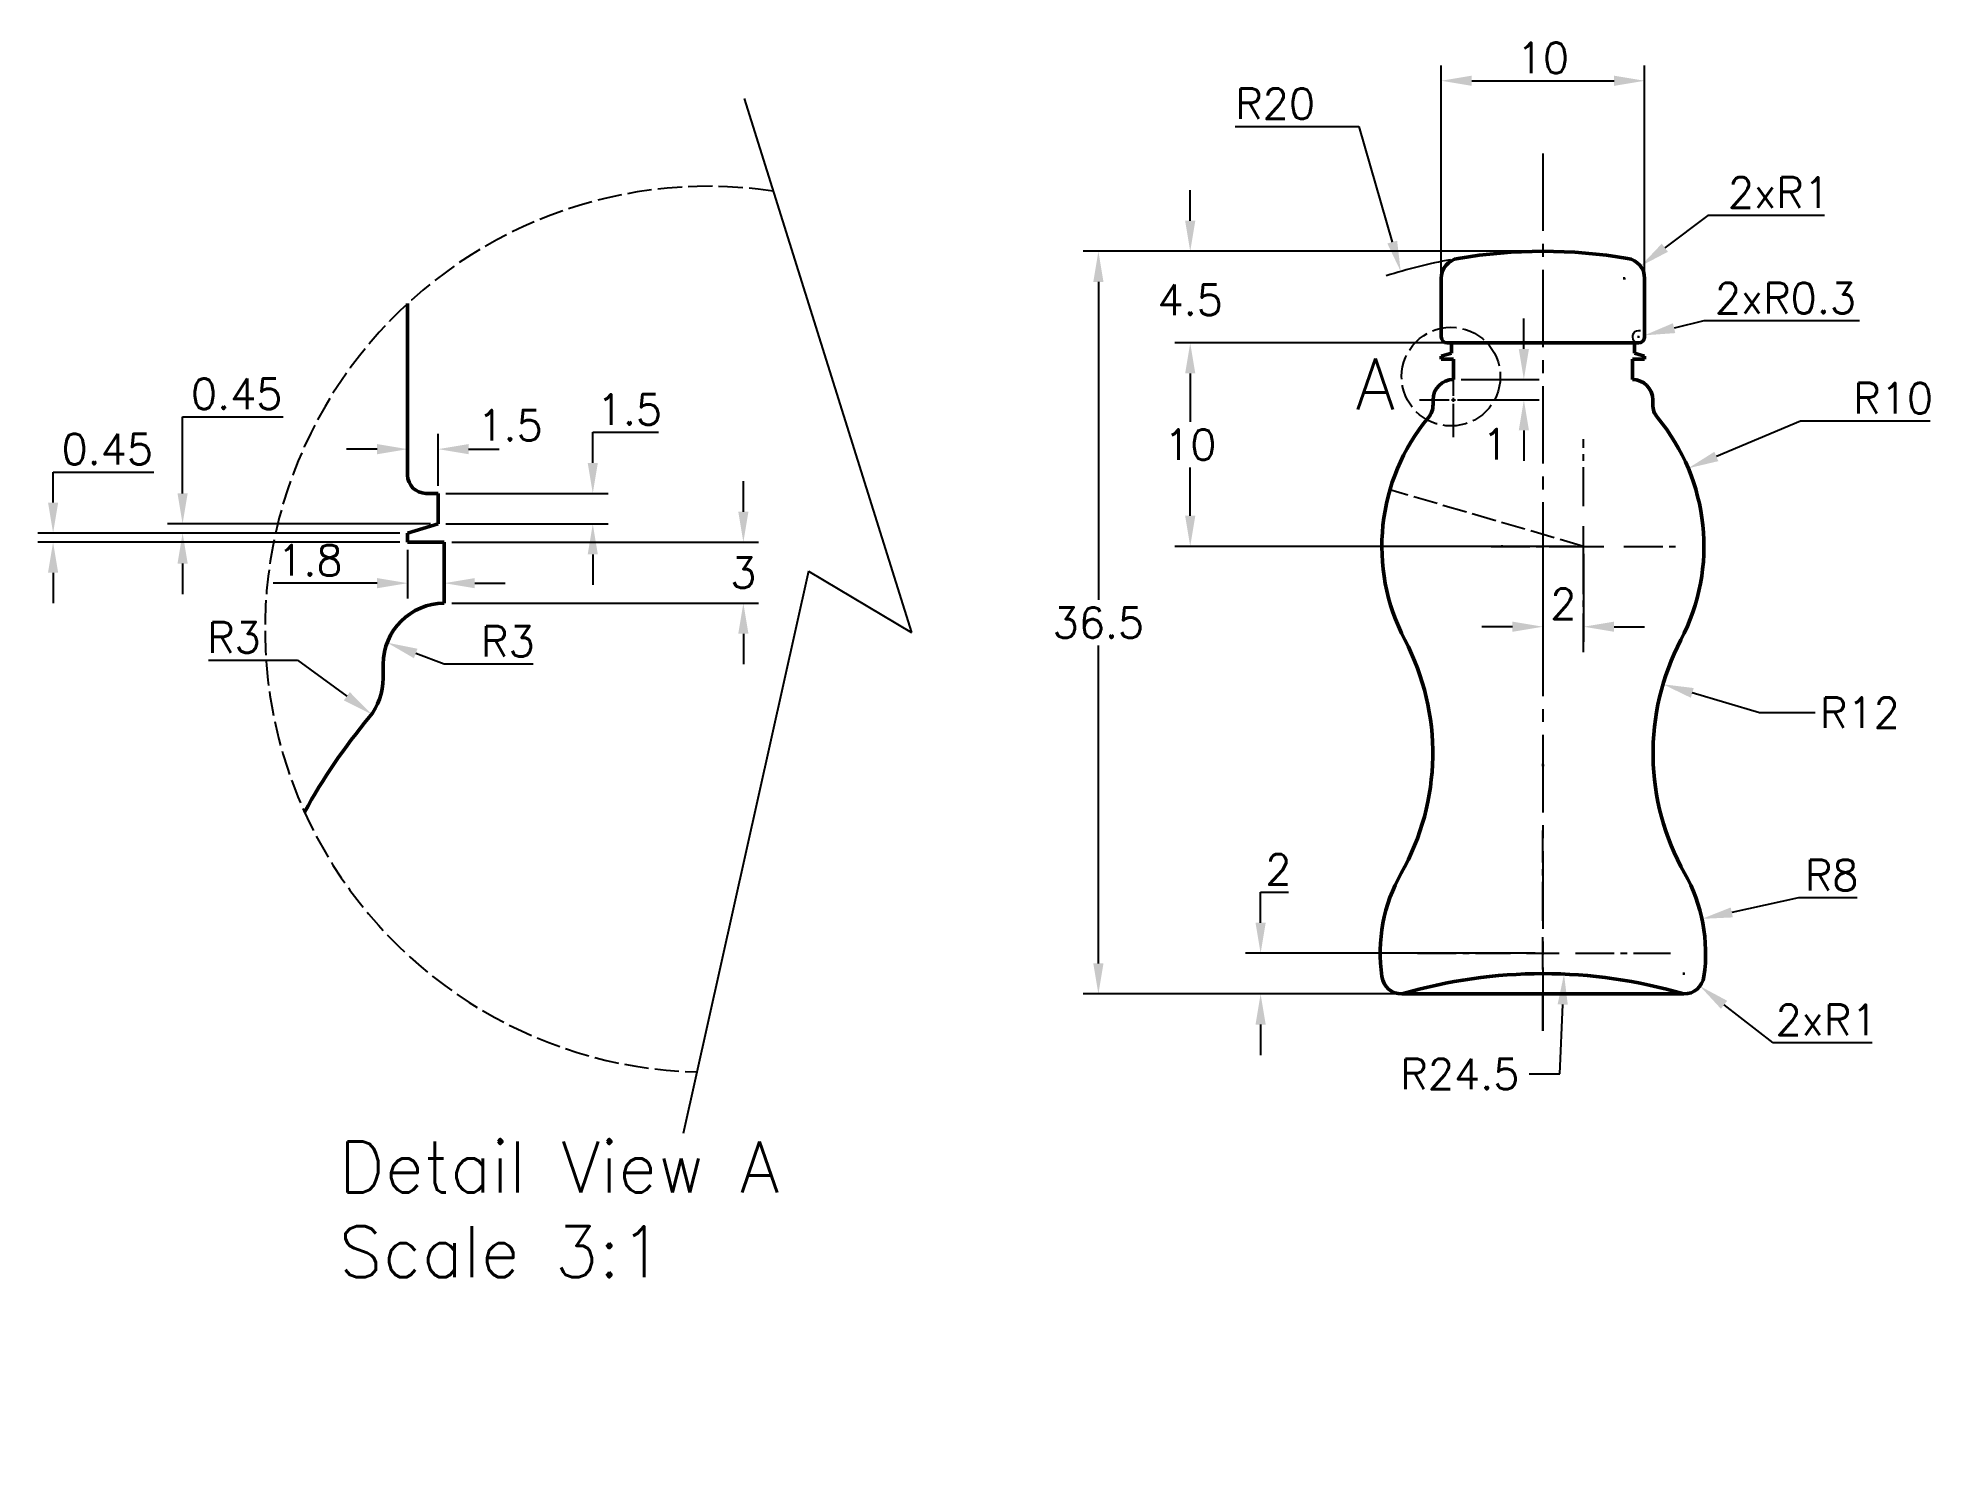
# Model space of a CAD drawing. Header units: millimetres. Extents: x 120.1 to 213.1, y 141.3 to 211.7.
import ezdxf

# ---------------------------------------------------------------- set-up
doc = ezdxf.new("R2010")
doc.units = ezdxf.units.MM
doc.linetypes.add('ACAD_ISO02W100', pattern=[15, 12, -3])
doc.linetypes.add('CENTER2', pattern=[28.575, 19.05, -3.175, 3.175, -3.175])
doc.layers.add('Dim', color=252, linetype='Continuous', transparency=0.4)
doc.layers.add('new', color=252, linetype='ACAD_ISO02W100', transparency=0.6)
doc.styles.get("Standard").update_dxf_attribs({"font": 'simplex.shx'})
doc.dimstyles.new('ISO-25', dxfattribs={"dimscale": 0.6, "dimtxt": 2.5, "dimasz": 2.5, "dimexe": 1.25, "dimexo": 0.625, "dimtad": 1, "dimtih": 1, "dimtoh": 1, "dimdsep": 46, "dimtxsty": 'Standard', "dimcen": 0.09, "dimadec": 0, "dimazin": 0, "dimtfac": 1, "dimtofl": 0, "dimtmove": 0, "dimatfit": 3, "dimfxl": 1, "dimarcsym": 0})

# ---------------------------------------------------------------- blocks, each defined once
blk = doc.blocks.new('*D1')
at = {"layer": 'Defpoints', "color": 0, "transparency": 16777216}
for p in [(194.058, 201.256), (172.207, 164.756), (194.058, 164.756)]:
    blk.add_point(p, dxfattribs=at)
at = {"layer": 'Dim', "color": 0, "lineweight": -2, "transparency": 16777216}
for p, q in [((193.683, 201.256), (171.457, 201.256)), ((172.207, 199.756), (172.207, 184.131)), ((172.207, 166.256), (172.207, 181.881)), ((193.683, 164.756), (171.457, 164.756))]:
    blk.add_line(p, q, dxfattribs=at)
at = {"layer": 'Dim', "color": 0, "transparency": 16777216}
for points in [[(171.957, 199.756), (172.457, 199.756), (172.207, 201.256)], [(171.957, 166.256), (172.457, 166.256), (172.207, 164.756)]]:
    blk.add_solid(points, dxfattribs=at)
at = {"layer": 'Dim', "color": 0, "transparency": 16777216, "insert": (172.207, 183.006), "char_height": 1.5, "attachment_point": 5}
blk.add_mtext('36.5', dxfattribs=at)
blk = doc.blocks.new('*D2')
at = {"layer": 'Defpoints', "color": 0, "transparency": 16777216}
for p in [(194.058, 201.256), (176.721, 196.756), (194.058, 196.756)]:
    blk.add_point(p, dxfattribs=at)
at = {"layer": 'Dim', "color": 0, "lineweight": -2, "transparency": 16777216}
for p, q in [((176.721, 202.756), (176.721, 204.256)), ((193.683, 201.256), (175.971, 201.256)), ((193.683, 196.756), (175.971, 196.756)), ((176.721, 195.256), (176.721, 193.756))]:
    blk.add_line(p, q, dxfattribs=at)
at = {"layer": 'Dim', "color": 0, "transparency": 16777216}
for points in [[(176.471, 202.756), (176.971, 202.756), (176.721, 201.256)], [(176.471, 195.256), (176.971, 195.256), (176.721, 196.756)]]:
    blk.add_solid(points, dxfattribs=at)
at = {"layer": 'Dim', "color": 0, "transparency": 16777216, "insert": (176.721, 198.874), "char_height": 1.5, "attachment_point": 5}
blk.add_mtext('4.5', dxfattribs=at)
blk = doc.blocks.new('*D4')
at = {"layer": 'Defpoints', "color": 0, "transparency": 16777216}
for p in [(201.877, 168.448), (194.058, 166.756)]:
    blk.add_point(p, dxfattribs=at)
at = {"layer": 'Dim', "color": 0, "lineweight": -2, "transparency": 16777216}
for p, q in [((206.627, 169.475), (203.343, 168.765)), ((209.502, 169.475), (206.627, 169.475)), ((194.004, 166.756), (194.112, 166.756)), ((194.058, 166.702), (194.058, 166.81))]:
    blk.add_line(p, q, dxfattribs=at)
at = {"layer": 'Dim', "color": 0, "transparency": 16777216}
blk.add_solid([(203.29, 169.009), (203.396, 168.52), (201.877, 168.448)], dxfattribs=at)
at = {"layer": 'Dim', "color": 0, "transparency": 16777216, "insert": (208.252, 170.6), "char_height": 1.5, "attachment_point": 5}
blk.add_mtext('R8', dxfattribs=at)
blk = doc.blocks.new('*D5')
at = {"layer": 'Defpoints', "color": 0, "transparency": 16777216}
for p in [(176.721, 196.756), (194.058, 196.756), (196.058, 186.756)]:
    blk.add_point(p, dxfattribs=at)
at = {"layer": 'Dim', "color": 0, "lineweight": -2, "transparency": 16777216}
for p, q in [((193.683, 196.756), (175.971, 196.756)), ((176.721, 195.256), (176.721, 192.881)), ((176.721, 188.256), (176.721, 190.631)), ((195.683, 186.756), (175.971, 186.756))]:
    blk.add_line(p, q, dxfattribs=at)
at = {"layer": 'Dim', "color": 0, "transparency": 16777216}
for points in [[(176.471, 195.256), (176.971, 195.256), (176.721, 196.756)], [(176.471, 188.256), (176.971, 188.256), (176.721, 186.756)]]:
    blk.add_solid(points, dxfattribs=at)
at = {"layer": 'Dim', "color": 0, "transparency": 16777216, "insert": (176.721, 191.756), "char_height": 1.5, "attachment_point": 5}
blk.add_mtext('10', dxfattribs=at)
blk = doc.blocks.new('*D6')
at = {"layer": 'Defpoints', "color": 0, "transparency": 16777216}
for p in [(180.181, 166.756), (194.058, 166.756), (194.058, 164.756)]:
    blk.add_point(p, dxfattribs=at)
at = {"layer": 'Dim', "color": 0, "lineweight": -2, "transparency": 16777216}
for p, q in [((180.181, 168.256), (180.181, 169.756)), ((180.181, 169.756), (181.556, 169.756)), ((193.683, 166.756), (179.431, 166.756)), ((193.683, 164.756), (179.431, 164.756)), ((180.181, 163.256), (180.181, 161.756))]:
    blk.add_line(p, q, dxfattribs=at)
at = {"layer": 'Dim', "color": 0, "transparency": 16777216}
for points in [[(179.931, 168.256), (180.431, 168.256), (180.181, 166.756)], [(179.931, 163.256), (180.431, 163.256), (180.181, 164.756)]]:
    blk.add_solid(points, dxfattribs=at)
at = {"layer": 'Dim', "color": 0, "transparency": 16777216, "insert": (181.056, 170.881), "char_height": 1.5, "attachment_point": 5}
blk.add_mtext('2', dxfattribs=at)
blk = doc.blocks.new('*D7')
at = {"layer": 'Defpoints', "color": 0, "transparency": 16777216}
for p in [(194.058, 186.756), (196.058, 186.756), (194.058, 182.806)]:
    blk.add_point(p, dxfattribs=at)
at = {"layer": 'Dim', "color": 0, "lineweight": -2, "transparency": 16777216}
for p, q in [((194.058, 186.381), (194.058, 182.056)), ((196.058, 186.381), (196.058, 182.056)), ((192.558, 182.806), (191.058, 182.806)), ((197.558, 182.806), (199.058, 182.806))]:
    blk.add_line(p, q, dxfattribs=at)
at = {"layer": 'Dim', "color": 0, "transparency": 16777216}
for points in [[(192.558, 183.056), (192.558, 182.556), (194.058, 182.806)], [(197.558, 183.056), (197.558, 182.556), (196.058, 182.806)]]:
    blk.add_solid(points, dxfattribs=at)
at = {"layer": 'Dim', "color": 0, "transparency": 16777216, "insert": (195.058, 183.931), "char_height": 1.5, "attachment_point": 5}
blk.add_mtext('2', dxfattribs=at)
blk = doc.blocks.new('*D8')
at = {"layer": 'Defpoints', "color": 0, "transparency": 16777216}
for p in [(201.201, 190.593), (192.058, 186.756)]:
    blk.add_point(p, dxfattribs=at)
at = {"layer": 'Dim', "color": 0, "lineweight": -2, "transparency": 16777216}
for p, q in [((206.726, 192.912), (202.584, 191.174)), ((213.095, 192.912), (206.726, 192.912)), ((192.004, 186.756), (192.112, 186.756)), ((192.058, 186.702), (192.058, 186.81))]:
    blk.add_line(p, q, dxfattribs=at)
at = {"layer": 'Dim', "color": 0, "transparency": 16777216}
blk.add_solid([(202.488, 191.404), (202.681, 190.943), (201.201, 190.593)], dxfattribs=at)
at = {"layer": 'Dim', "color": 0, "transparency": 16777216, "insert": (211.273, 194.037), "char_height": 1.5, "attachment_point": 5}
blk.add_mtext('R10', dxfattribs=at)
blk = doc.blocks.new('*D9')
at = {"layer": 'Defpoints', "color": 0, "transparency": 16777216}
for p in [(199.961, 179.977), (211.473, 176.59)]:
    blk.add_point(p, dxfattribs=at)
at = {"layer": 'Dim', "color": 0, "lineweight": -2, "transparency": 16777216}
for p, q in [((204.711, 178.58), (201.4, 179.554)), ((207.443, 178.58), (204.711, 178.58))]:
    blk.add_line(p, q, dxfattribs=at)
at = {"layer": 'Dim', "color": 0, "transparency": 16777216}
blk.add_solid([(201.471, 179.793), (201.33, 179.314), (199.961, 179.977)], dxfattribs=at)
at = {"layer": 'Dim', "color": 0, "transparency": 16777216, "insert": (209.639, 178.58), "char_height": 1.5, "attachment_point": 5}
blk.add_mtext('R12', dxfattribs=at)
blk = doc.blocks.new('*D10')
at = {"layer": 'Defpoints', "color": 0, "transparency": 16777216}
for p in [(198.856, 200.527), (198.058, 199.924)]:
    blk.add_point(p, dxfattribs=at)
at = {"layer": 'Dim', "color": 0, "lineweight": -2, "transparency": 16777216}
for p, q in [((202.159, 203.024), (200.052, 201.432)), ((207.909, 203.024), (202.159, 203.024)), ((198.004, 199.924), (198.112, 199.924)), ((198.058, 199.87), (198.058, 199.978))]:
    blk.add_line(p, q, dxfattribs=at)
at = {"layer": 'Dim', "color": 0, "transparency": 16777216}
blk.add_solid([(199.901, 201.631), (200.203, 201.232), (198.856, 200.527)], dxfattribs=at)
at = {"layer": 'Dim', "color": 0, "transparency": 16777216, "insert": (205.659, 204.149), "char_height": 1.5, "attachment_point": 5}
blk.add_mtext('2xR1', dxfattribs=at)
blk = doc.blocks.new('*D11')
at = {"layer": 'Defpoints', "color": 0, "transparency": 16777216}
for p in [(198.758, 197.056), (199.05, 197.127)]:
    blk.add_point(p, dxfattribs=at)
at = {"layer": 'Dim', "color": 0, "lineweight": -2, "transparency": 16777216}
for p, q in [((201.965, 197.832), (200.508, 197.48)), ((209.626, 197.832), (201.965, 197.832)), ((198.704, 197.056), (198.812, 197.056)), ((198.758, 197.002), (198.758, 197.11))]:
    blk.add_line(p, q, dxfattribs=at)
blk.add_arc((198.758, 197.056), 0.3, 71.61972, 13.60552, dxfattribs=at)
at = {"layer": 'Dim', "color": 0, "transparency": 16777216}
blk.add_solid([(200.449, 197.723), (200.566, 197.237), (199.05, 197.127)], dxfattribs=at)
at = {"layer": 'Dim', "color": 0, "transparency": 16777216, "insert": (205.983, 198.957), "char_height": 1.5, "attachment_point": 5}
blk.add_mtext('2xR0.3', dxfattribs=at)
blk = doc.blocks.new('*D12')
at = {"layer": 'Defpoints', "color": 0, "transparency": 16777216}
for p in [(200.986, 165.756), (201.777, 165.144)]:
    blk.add_point(p, dxfattribs=at)
at = {"layer": 'Dim', "color": 0, "lineweight": -2, "transparency": 16777216}
for p, q in [((200.932, 165.756), (201.04, 165.756)), ((200.986, 165.702), (200.986, 165.81)), ((205.373, 162.362), (202.963, 164.226)), ((210.248, 162.362), (205.373, 162.362))]:
    blk.add_line(p, q, dxfattribs=at)
at = {"layer": 'Dim', "color": 0, "transparency": 16777216}
blk.add_solid([(203.116, 164.424), (202.81, 164.028), (201.777, 165.144)], dxfattribs=at)
at = {"layer": 'Dim', "color": 0, "transparency": 16777216, "insert": (207.998, 163.487), "char_height": 1.5, "attachment_point": 5}
blk.add_mtext('2xR1', dxfattribs=at)
blk = doc.blocks.new('*U13')
at = {"color": 0, "linetype": 'CENTER2', "ltscale": 0.1, "transparency": 16777216}
for p, q in [((0, 1.983), (0, 5.265)), ((-4.547, 0), (-0.992, 0)), ((1.983, 0), (4.647, 0)), ((0, -5.2), (0, -0.992))]:
    blk.add_line(p, q, dxfattribs=at)
at = {"color": 0, "linetype": 'Continuous', "ltscale": 0.1, "transparency": 16777216}
for p, q in [((0, -0.992), (0, 0.992)), ((-0.992, 0), (0.992, 0))]:
    blk.add_line(p, q, dxfattribs=at)
blk = doc.blocks.new('*U14')
at = {"layer": 'new', "color": 0, "linetype": 'CENTER2', "ltscale": 0.1, "transparency": 16777216}
for p, q in [((0, 1.6), (0, 6.028)), ((-6.163, 0), (-1.6, 0)), ((1.6, 0), (6.269, 0)), ((0, -3.817), (0, -1.6))]:
    blk.add_line(p, q, dxfattribs=at)
at = {"layer": 'new', "color": 0, "linetype": 'Continuous', "ltscale": 0.1, "transparency": 16777216}
for p, q in [((-0.8, 0), (0.8, 0)), ((0, -0.8), (0, 0.8))]:
    blk.add_line(p, q, dxfattribs=at)
blk = doc.blocks.new('*D15')
at = {"layer": 'Defpoints', "color": 0, "transparency": 16777216}
for p in [(199.058, 209.638), (189.058, 198.49), (199.058, 198.49)]:
    blk.add_point(p, dxfattribs=at)
at = {"layer": 'Dim', "color": 0, "lineweight": -2, "transparency": 16777216}
for p, q in [((189.058, 198.865), (189.058, 210.388)), ((199.058, 198.865), (199.058, 210.388)), ((190.558, 209.638), (197.558, 209.638))]:
    blk.add_line(p, q, dxfattribs=at)
at = {"layer": 'Dim', "color": 0, "transparency": 16777216}
for points in [[(190.558, 209.888), (190.558, 209.388), (189.058, 209.638)], [(197.558, 209.888), (197.558, 209.388), (199.058, 209.638)]]:
    blk.add_solid(points, dxfattribs=at)
at = {"layer": 'Dim', "color": 0, "transparency": 16777216, "insert": (194.058, 210.763), "char_height": 1.5, "attachment_point": 5}
blk.add_mtext('10', dxfattribs=at)
blk = doc.blocks.new('*D16')
at = {"layer": 'Defpoints', "color": 0, "transparency": 16777216}
for p in [(140.049, 186.96), (154.753, 186.96), (140.049, 183.96)]:
    blk.add_point(p, dxfattribs=at)
at = {"layer": 'Dim', "color": 0, "lineweight": -2, "transparency": 16777216}
for p, q in [((154.753, 188.46), (154.753, 189.96)), ((140.424, 186.96), (155.503, 186.96)), ((140.424, 183.96), (155.503, 183.96)), ((154.753, 182.46), (154.753, 180.96))]:
    blk.add_line(p, q, dxfattribs=at)
at = {"layer": 'Dim', "color": 0, "transparency": 16777216}
for points in [[(154.503, 188.46), (155.003, 188.46), (154.753, 186.96)], [(154.503, 182.46), (155.003, 182.46), (154.753, 183.96)]]:
    blk.add_solid(points, dxfattribs=at)
at = {"layer": 'Dim', "color": 0, "transparency": 16777216, "insert": (154.753, 185.46), "char_height": 1.5, "attachment_point": 5}
blk.add_mtext('3', dxfattribs=at)
blk = doc.blocks.new('*D17')
at = {"layer": 'Defpoints', "color": 0, "transparency": 16777216}
for p in [(120.821, 187.41), (138.249, 187.41), (138.249, 186.96)]:
    blk.add_point(p, dxfattribs=at)
at = {"layer": 'Dim', "color": 0, "lineweight": -2, "transparency": 16777216}
for p, q in [((120.821, 188.91), (120.821, 190.41)), ((120.821, 190.41), (125.768, 190.41)), ((137.874, 187.41), (120.071, 187.41)), ((137.874, 186.96), (120.071, 186.96)), ((120.821, 185.46), (120.821, 183.96))]:
    blk.add_line(p, q, dxfattribs=at)
at = {"layer": 'Dim', "color": 0, "transparency": 16777216}
for points in [[(120.571, 188.91), (121.071, 188.91), (120.821, 187.41)], [(120.571, 185.46), (121.071, 185.46), (120.821, 186.96)]]:
    blk.add_solid(points, dxfattribs=at)
at = {"layer": 'Dim', "color": 0, "transparency": 16777216, "insert": (123.482, 191.535), "char_height": 1.5, "attachment_point": 5}
blk.add_mtext('0.45', dxfattribs=at)
blk = doc.blocks.new('*D18')
at = {"layer": 'Defpoints', "color": 0, "transparency": 16777216}
for p in [(139.749, 189.36), (139.749, 187.86), (147.351, 187.86)]:
    blk.add_point(p, dxfattribs=at)
at = {"layer": 'Dim', "color": 0, "lineweight": -2, "transparency": 16777216}
for p, q in [((147.351, 190.86), (147.351, 192.36)), ((147.351, 192.36), (150.583, 192.36)), ((140.124, 189.36), (148.101, 189.36)), ((140.124, 187.86), (148.101, 187.86)), ((147.351, 186.36), (147.351, 184.86))]:
    blk.add_line(p, q, dxfattribs=at)
at = {"layer": 'Dim', "color": 0, "transparency": 16777216}
for points in [[(147.101, 190.86), (147.601, 190.86), (147.351, 189.36)], [(147.101, 186.36), (147.601, 186.36), (147.351, 187.86)]]:
    blk.add_solid(points, dxfattribs=at)
at = {"layer": 'Dim', "color": 0, "transparency": 16777216, "insert": (149.154, 193.485), "char_height": 1.5, "attachment_point": 5}
blk.add_mtext('1.5', dxfattribs=at)
blk = doc.blocks.new('*D19')
at = {"layer": 'Defpoints', "color": 0, "transparency": 16777216}
for p in [(127.187, 187.41), (138.249, 187.41), (139.749, 187.86)]:
    blk.add_point(p, dxfattribs=at)
at = {"layer": 'Dim', "color": 0, "lineweight": -2, "transparency": 16777216}
for p, q in [((127.187, 189.36), (127.187, 193.128)), ((127.187, 193.128), (132.133, 193.128)), ((139.374, 187.86), (126.437, 187.86)), ((137.874, 187.41), (126.437, 187.41)), ((127.187, 185.91), (127.187, 184.41))]:
    blk.add_line(p, q, dxfattribs=at)
at = {"layer": 'Dim', "color": 0, "transparency": 16777216}
for points in [[(126.937, 189.36), (127.437, 189.36), (127.187, 187.86)], [(126.937, 185.91), (127.437, 185.91), (127.187, 187.41)]]:
    blk.add_solid(points, dxfattribs=at)
at = {"layer": 'Dim', "color": 0, "transparency": 16777216, "insert": (129.848, 194.253), "char_height": 1.5, "attachment_point": 5}
blk.add_mtext('0.45', dxfattribs=at)
blk = doc.blocks.new('*D20')
at = {"layer": 'Defpoints', "color": 0, "transparency": 16777216}
for p in [(138.249, 186.96), (140.049, 186.96), (140.049, 184.947)]:
    blk.add_point(p, dxfattribs=at)
at = {"layer": 'Dim', "color": 0, "lineweight": -2, "transparency": 16777216}
for p, q in [((138.249, 186.585), (138.249, 184.197)), ((140.049, 186.585), (140.049, 184.197)), ((136.749, 184.947), (131.642, 184.947)), ((141.549, 184.947), (143.049, 184.947))]:
    blk.add_line(p, q, dxfattribs=at)
at = {"layer": 'Dim', "color": 0, "transparency": 16777216}
for points in [[(136.749, 185.197), (136.749, 184.697), (138.249, 184.947)], [(141.549, 185.197), (141.549, 184.697), (140.049, 184.947)]]:
    blk.add_solid(points, dxfattribs=at)
at = {"layer": 'Dim', "color": 0, "transparency": 16777216, "insert": (133.445, 186.072), "char_height": 1.5, "attachment_point": 5}
blk.add_mtext('1.8', dxfattribs=at)
blk = doc.blocks.new('*D21')
at = {"layer": 'Defpoints', "color": 0, "transparency": 16777216}
for p in [(138.249, 191.533), (138.249, 190.26), (139.749, 189.36)]:
    blk.add_point(p, dxfattribs=at)
at = {"layer": 'Dim', "color": 0, "lineweight": -2, "transparency": 16777216}
for p, q in [((138.249, 190.635), (138.249, 192.283)), ((139.749, 189.735), (139.749, 192.283)), ((136.749, 191.533), (135.249, 191.533)), ((141.249, 191.533), (142.749, 191.533))]:
    blk.add_line(p, q, dxfattribs=at)
at = {"layer": 'Dim', "color": 0, "transparency": 16777216}
for points in [[(136.749, 191.783), (136.749, 191.283), (138.249, 191.533)], [(141.249, 191.783), (141.249, 191.283), (139.749, 191.533)]]:
    blk.add_solid(points, dxfattribs=at)
at = {"layer": 'Dim', "color": 0, "transparency": 16777216, "insert": (143.281, 192.706), "char_height": 1.5, "attachment_point": 5}
blk.add_mtext('1.5', dxfattribs=at)
blk = doc.blocks.new('*D22')
at = {"layer": 'Defpoints', "color": 0, "transparency": 16777216}
for p in [(137.244, 182.023), (140.049, 180.96)]:
    blk.add_point(p, dxfattribs=at)
at = {"layer": 'Dim', "color": 0, "lineweight": -2, "transparency": 16777216}
for p, q in [((140.049, 180.96), (138.646, 181.492)), ((144.424, 180.96), (140.049, 180.96))]:
    blk.add_line(p, q, dxfattribs=at)
at = {"layer": 'Dim', "color": 0, "transparency": 16777216}
blk.add_solid([(138.735, 181.725), (138.558, 181.258), (137.244, 182.023)], dxfattribs=at)
at = {"layer": 'Dim', "color": 0, "transparency": 16777216, "insert": (143.174, 182.085), "char_height": 1.5, "attachment_point": 5}
blk.add_mtext('R3', dxfattribs=at)
blk = doc.blocks.new('*D23')
at = {"layer": 'Defpoints', "color": 0, "transparency": 16777216}
for p in [(134.049, 180.272), (136.474, 178.506)]:
    blk.add_point(p, dxfattribs=at)
at = {"layer": 'Dim', "color": 0, "lineweight": -2, "transparency": 16777216}
for p, q in [((128.461, 181.155), (132.836, 181.155)), ((132.836, 181.155), (135.261, 179.389))]:
    blk.add_line(p, q, dxfattribs=at)
at = {"layer": 'Dim', "color": 0, "transparency": 16777216}
blk.add_solid([(135.409, 179.591), (135.114, 179.187), (136.474, 178.506)], dxfattribs=at)
at = {"layer": 'Dim', "color": 0, "transparency": 16777216, "insert": (129.711, 182.28), "char_height": 1.5, "attachment_point": 5}
blk.add_mtext('R3', dxfattribs=at)
blk = doc.blocks.new('*D24')
at = {"layer": 'Defpoints', "color": 0, "transparency": 16777216}
for p in [(189.658, 194.956), (189.658, 193.956), (193.121, 193.956)]:
    blk.add_point(p, dxfattribs=at)
at = {"layer": 'Dim', "color": 0, "lineweight": -2, "transparency": 16777216}
for p, q in [((193.121, 196.456), (193.121, 197.956)), ((190.033, 194.956), (193.871, 194.956)), ((190.033, 193.956), (193.871, 193.956)), ((193.121, 192.456), (193.121, 190.956))]:
    blk.add_line(p, q, dxfattribs=at)
at = {"layer": 'Dim', "color": 0, "transparency": 16777216}
for points in [[(192.871, 196.456), (193.371, 196.456), (193.121, 194.956)], [(192.871, 192.456), (193.371, 192.456), (193.121, 193.956)]]:
    blk.add_solid(points, dxfattribs=at)
at = {"layer": 'Dim', "color": 0, "transparency": 16777216, "insert": (191.713, 191.769), "char_height": 1.5, "attachment_point": 5}
blk.add_mtext('1', dxfattribs=at)
blk = doc.blocks.new('*U25')
at = {"color": 0, "linetype": 'CENTER2', "ltscale": 0.1, "transparency": 16777216}
for p, q in [((0, 0.2), (0, 1.5)), ((-1.671, 0), (-0.2, 0)), ((0.2, 0), (1.378, 0)), ((0, -1.834), (0, -0.2))]:
    blk.add_line(p, q, dxfattribs=at)
at = {"color": 0, "linetype": 'Continuous', "ltscale": 0.1, "transparency": 16777216}
for p, q in [((-0.1, 0), (0.1, 0)), ((0, -0.1), (0, 0.1))]:
    blk.add_line(p, q, dxfattribs=at)
blk = doc.blocks.new('*D26')
at = {"layer": 'Defpoints', "color": 0, "transparency": 16777216}
for p in [(195.096, 165.734), (194.058, 141.256)]:
    blk.add_point(p, dxfattribs=at)
at = {"layer": 'new', "color": 0, "lineweight": -2, "transparency": 16777216}
for p, q in [((194.888, 160.826), (195.032, 164.236)), ((193.388, 160.826), (194.888, 160.826))]:
    blk.add_line(p, q, dxfattribs=at)
at = {"layer": 'new', "color": 0, "transparency": 16777216}
blk.add_solid([(194.782, 164.246), (195.282, 164.225), (195.096, 165.734)], dxfattribs=at)
at = {"layer": 'new', "color": 0, "transparency": 16777216, "insert": (189.977, 160.826), "char_height": 1.5, "attachment_point": 5}
blk.add_mtext('R24.5', dxfattribs=at)
blk = doc.blocks.new('*D27')
at = {"layer": 'Defpoints', "color": 0, "transparency": 16777216}
for p in [(187.068, 200.269), (194.058, 176.006)]:
    blk.add_point(p, dxfattribs=at)
at = {"layer": 'new', "color": 0, "lineweight": -2, "transparency": 16777216}
for p, q in [((178.927, 207.388), (185.017, 207.388)), ((185.017, 207.388), (186.652, 201.711)), ((194.004, 176.006), (194.112, 176.006)), ((194.058, 175.952), (194.058, 176.06))]:
    blk.add_line(p, q, dxfattribs=at)
blk.add_arc((194.058, 176.006), 25.25, 100.34517, 107.7743, dxfattribs=at)
at = {"layer": 'new', "color": 0, "transparency": 16777216}
blk.add_solid([(186.892, 201.78), (186.412, 201.641), (187.068, 200.269)], dxfattribs=at)
at = {"layer": 'new', "color": 0, "transparency": 16777216, "insert": (180.892, 208.513), "char_height": 1.5, "attachment_point": 5}
blk.add_mtext('R20', dxfattribs=at)

msp = doc.modelspace()

# ---------------------------------------------------------------- linework, layer by layer
at = {"lineweight": 50}
for p, q in [((189.058, 199.924), (189.058, 197.056)), ((199.058, 197.056), (199.058, 199.924)), ((138.249, 198.686), (138.249, 190.26)), ((189.358, 196.756), (198.758, 196.756)), ((189.558, 196.756), (189.558, 196.256)), ((198.558, 196.756), (198.558, 196.256)), ((189.558, 196.256), (189.058, 196.106)), ((189.058, 196.106), (189.058, 195.956)), ((189.058, 195.956), (189.658, 195.956)), ((189.658, 195.956), (189.658, 194.956)), ((199.058, 195.956), (198.458, 195.956)), ((198.458, 195.956), (198.458, 194.956)), ((198.558, 196.256), (199.058, 196.106)), ((199.058, 196.106), (199.058, 195.956)), ((189.658, 194.956), (189.658, 194.956)), ((198.458, 194.956), (198.458, 194.956)), ((188.658, 193.956), (188.658, 193.727)), ((199.458, 193.956), (199.458, 193.727)), ((139.749, 189.36), (139.149, 189.36)), ((139.749, 189.36), (139.749, 187.86)), ((139.749, 187.86), (138.249, 187.41)), ((138.249, 187.41), (138.249, 186.96)), ((138.249, 186.96), (140.049, 186.96)), ((140.049, 186.96), (140.049, 183.96)), ((140.049, 183.96), (140.049, 183.96)), ((137.049, 180.96), (137.049, 180.272)), ((194.058, 164.756), (187.13, 164.756)), ((194.058, 164.756), (200.986, 164.756))]:
    msp.add_line(p, q, dxfattribs=at)
for centre, radius, start, end in [((194.058, 176.006), 25.25, 80.50576, 99.49424), ((190.058, 199.924), 1, 99.49424, 180), ((198.058, 199.924), 1, 0, 80.50576), ((189.358, 197.056), 0.3, 180, 270), ((198.758, 197.056), 0.3, 270, 0), ((189.658, 193.956), 1, 90, 180), ((198.458, 193.956), 1, 0, 90), ((187.658, 193.727), 1, 320.3124, 0), ((200.458, 193.727), 1, 180, 219.6876), ((196.058, 186.756), 9.916, 140.3124, 207.63669), ((192.058, 186.756), 9.916, 332.36331, 39.6876), ((139.149, 190.26), 0.9, 180, 270), ((140.049, 180.96), 3, 90, 180), ((176.643, 176.59), 12, 330.54718, 27.63669), ((211.473, 176.59), 12, 152.36331, 209.45282), ((134.049, 180.272), 3, 320.3124, 0), ((159.249, 159.36), 29.747, 140.3124, 151.19846), ((194.058, 166.756), 8, 150.54718, 188.21321), ((194.058, 166.756), 8, 351.78679, 29.45282), ((187.13, 165.756), 1, 188.21321, 270), ((194.058, 141.256), 24.5, 73.57358, 106.42642), ((200.986, 165.756), 1, 270, 351.78679)]:
    msp.add_arc(centre, radius, start, end, dxfattribs=at)
at = {"layer": 'Dim'}
for p, q in [((154.8, 208.761), (163.021, 182.529)), ((157.962, 185.529), (151.791, 157.896)), ((157.962, 185.529), (163.021, 182.529))]:
    msp.add_line(p, q, dxfattribs=at)
at = {"layer": 'new', "linetype": 'CENTER2', "ltscale": 0.2, "transparency": 33554521}
msp.add_line((194.058, 206.065), (194.058, 162.939), dxfattribs=at)
at = {"layer": 'new', "ltscale": 0.1}
msp.add_line((196.058, 186.756), (186.539, 189.531), dxfattribs=at)
at = {"layer": 'new', "linetype": 'ACAD_ISO02W100', "ltscale": 0.1}
msp.add_circle((189.539, 195.097), 2.426, dxfattribs=at)
msp.add_arc((153.005, 182.684), 21.768, 81.49132, 268.58243, dxfattribs=at)

# ---------------------------------------------------------------- block references
at = {"linetype": 'CENTER2', "ltscale": 0.1, "transparency": 33554521}
for name, p in [('*U25', (189.658, 193.956)), ('*U13', (196.058, 186.756))]:
    msp.add_blockref(name, p, dxfattribs=at)
at = {"layer": 'new', "linetype": 'CENTER2', "ltscale": 0.1, "transparency": 33554521}
msp.add_blockref('*U14', (194.058, 166.756), dxfattribs=at)

# ---------------------------------------------------------------- texts
at = {"layer": 'Dim', "insert": (134.872, 157.506), "char_height": 2.5, "attachment_point": 1}
msp.add_mtext_dynamic_manual_height_columns('Detail View A\\PScale 3:1', width=27.49659, gutter_width=12.5, heights=[0], dxfattribs=at)
at = {"layer": 'new', "insert": (184.859, 195.985), "char_height": 2.5, "attachment_point": 1}
msp.add_mtext_dynamic_manual_height_columns('A', width=2.92031, gutter_width=12.5, heights=[0], dxfattribs=at)

# ---------------------------------------------------------------- dimensions: what is measured, and where the dimension line sits
at = {"layer": 'Dim'}
for base, p1, p2, picture, middle in [((199.058, 209.638), (189.058, 198.49), (199.058, 198.49), '*D15', (194.058, 210.763)), ((194.058, 182.806), (196.058, 186.756), (194.058, 186.756), '*D7', (195.058, 183.931))]:
    dim = msp.add_linear_dim(base=base, p1=p1, p2=p2, dimstyle='ISO-25', dxfattribs=at)
    dim.commit()
    dim.dimension.update_dxf_attribs({"geometry": picture, "text_midpoint": middle})
for center, mpoint, text, picture, middle in [((198.058, 199.924), (198.856, 200.527), '2x<>', '*D10', (205.659, 203.024)), ((192.058, 186.756), (201.201, 190.593), 'R10', '*D8', (211.273, 192.912)), ((200.986, 165.756), (201.777, 165.144), '2x<>', '*D12', (207.998, 162.362))]:
    dim = msp.add_radius_dim(center=center, mpoint=mpoint, text=text, dimstyle='ISO-25', dxfattribs=at)
    dim.commit()
    dim.dimension.update_dxf_attribs({"geometry": picture, "text_midpoint": middle, "dimtype": 164})
for base, p1, p2, picture, middle in [((176.721, 196.756), (194.058, 201.256), (194.058, 196.756), '*D2', (176.721, 198.874)), ((127.187, 187.41), (139.749, 187.86), (138.249, 187.41), '*D19', (129.848, 193.128)), ((147.351, 187.86), (139.749, 189.36), (139.749, 187.86), '*D18', (149.154, 192.36))]:
    dim = msp.add_linear_dim(base=base, p1=p1, p2=p2, angle=90, dimstyle='ISO-25', dxfattribs=at)
    dim.commit()
    dim.dimension.update_dxf_attribs({"geometry": picture, "text_midpoint": middle, "dimtype": 160})
for base, p1, p2, picture, middle in [((172.207, 164.756), (194.058, 201.256), (194.058, 164.756), '*D1', (172.207, 183.006)), ((176.721, 196.756), (196.058, 186.756), (194.058, 196.756), '*D5', (176.721, 191.756)), ((120.821, 187.41), (138.249, 186.96), (138.249, 187.41), '*D17', (123.482, 191.535)), ((154.753, 186.96), (140.049, 183.96), (140.049, 186.96), '*D16', (154.753, 185.46)), ((180.181, 166.756), (194.058, 164.756), (194.058, 166.756), '*D6', (181.056, 170.881))]:
    dim = msp.add_linear_dim(base=base, p1=p1, p2=p2, angle=90, dimstyle='ISO-25', dxfattribs=at)
    dim.commit()
    dim.dimension.update_dxf_attribs({"geometry": picture, "text_midpoint": middle})
dim = msp.add_radius_dim(center=(198.758, 197.056), mpoint=(199.05, 197.127), text='2x<>', dimstyle='ISO-25', dxfattribs=at)
dim.commit()
dim.dimension.update_dxf_attribs({"geometry": '*D11', "text_midpoint": (205.983, 198.957)})
dim = msp.add_linear_dim(base=(193.121, 193.956), p1=(189.658, 194.956), p2=(189.658, 193.956), angle=90, dimstyle='ISO-25', override={"dimtmove": 2}, dxfattribs=at)
dim.commit()
dim.dimension.update_dxf_attribs({"geometry": '*D24', "text_midpoint": (191.713, 191.769), "dimtype": 160})
dim = msp.add_linear_dim(base=(138.249, 191.533), p1=(139.749, 189.36), p2=(138.249, 190.26), dimstyle='ISO-25', override={"dimtmove": 2}, dxfattribs=at)
dim.commit()
dim.dimension.update_dxf_attribs({"geometry": '*D21', "text_midpoint": (143.281, 192.706), "dimtype": 160})
dim = msp.add_linear_dim(base=(140.049, 184.947), p1=(138.249, 186.96), p2=(140.049, 186.96), dimstyle='ISO-25', dxfattribs=at)
dim.commit()
dim.dimension.update_dxf_attribs({"geometry": '*D20', "text_midpoint": (133.445, 184.947), "dimtype": 160})
for center, mpoint, picture, middle in [((134.049, 180.272), (136.474, 178.506), '*D23', (129.711, 181.155)), ((140.049, 180.96), (137.244, 182.023), '*D22', (143.174, 180.96)), ((211.473, 176.59), (199.961, 179.977), '*D9', (209.639, 178.58)), ((194.058, 166.756), (201.877, 168.448), '*D4', (206.627, 169.475))]:
    dim = msp.add_radius_dim(center=center, mpoint=mpoint, dimstyle='ISO-25', dxfattribs=at)
    dim.commit()
    dim.dimension.update_dxf_attribs({"geometry": picture, "text_midpoint": middle, "dimtype": 164})
at = {"layer": 'new'}
dim = msp.add_radius_dim(center=(194.058, 176.006), mpoint=(187.068, 200.269), text='R20', dimstyle='ISO-25', dxfattribs=at)
dim.commit()
dim.dimension.update_dxf_attribs({"geometry": '*D27', "text_midpoint": (180.892, 207.388), "dimtype": 164})
dim = msp.add_radius_dim(center=(194.058, 141.256), mpoint=(195.096, 165.734), dimstyle='ISO-25', dxfattribs=at)
dim.commit()
dim.dimension.update_dxf_attribs({"geometry": '*D26', "text_midpoint": (189.977, 160.826), "dimtype": 164})

doc.saveas('drawing.dxf')
